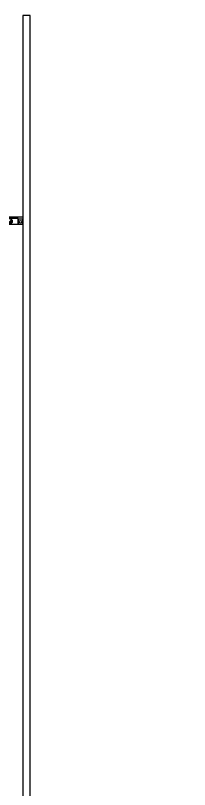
# Model space of a CAD drawing. Header units: millimetres. Extents: x -248992 to 1906102, y -24098 to 332602.
# Drawn here: x 808960 to 816092, y 195094 to 226800 of the extents above; entities that cross this region are included whole.
import ezdxf

# ---------------------------------------------------------------- set-up
doc = ezdxf.new("R2010")
doc.units = ezdxf.units.MM
doc.header["$LTSCALE"] = 100
for name, color, linetype in [('A6-DK-BG-B1F$0$A-STAIR', 142, 'Continuous'), ('A6-W-B1$0$S-WALL-S', 4, 'Continuous'), ('TP-DK-1(xhs)$0$P-J-DIM-L', 70, 'Continuous'), ('TP-DK-1(xhs)$0$P-X-L', 240, 'Continuous'), ('TP-DK-1(xhs)$0$P-X-X', 1, 'Continuous'), ('xref(dwg引用图层)', 7, 'Continuous')]:
    doc.layers.add(name, color=color, linetype=linetype)

# ---------------------------------------------------------------- blocks, each defined once
blk = doc.blocks.new('TP-DK-1(xhs)$0$PG02.4')
blk.add_hatch(color=1).paths.add_polyline_path([(265, 48, 0.699012), (461, 120, 0.141488), (444, 179)])
at = {"color": 1}
blk.add_line((265, 48), (444, 179), dxfattribs=at)
blk.add_lwpolyline([(0, 0), (700, 0), (700, 240), (0, 240)], close=True, dxfattribs=at)
blk.add_circle((350, 120), 111, dxfattribs=at)
blk = doc.blocks.new('TP-DK-1(xhs)')
at = {"layer": 'TP-DK-1(xhs)$0$P-J-DIM-L', "color": 8, "true_color": 0x808080}
blk.add_lwpolyline([(67050, 218250), (67050, 218450), (66850, 218450), (66850, 218250)], close=True, dxfattribs=at)
at = {"layer": 'TP-DK-1(xhs)$0$P-X-L'}
blk.add_circle((66950, 218350), 55, dxfattribs=at)
at = {"layer": 'TP-DK-1(xhs)$0$P-X-X'}
blk.add_blockref('TP-DK-1(xhs)$0$PG02.4', (66150, 218250), dxfattribs=at)
blk = doc.blocks.new('A6-W-B1', base_point=(85957, 40190))
at = {"layer": 'A6-W-B1$0$S-WALL-S'}
blk.add_lwpolyline([(153307, 266990), (153007, 266990), (153007, 216865), (159832, 216865), (159832, 217165), (153307, 217165), (153307, 266990)], dxfattribs=at)
blk = doc.blocks.new('A6-DK-BG-B1F')
at = {"layer": 'A6-DK-BG-B1F$0$A-STAIR'}
blk.add_line((50950, 218550), (67050, 218550), dxfattribs=at)

msp = doc.modelspace()

# ---------------------------------------------------------------- block references
at = {"layer": 'xref(dwg引用图层)'}
for name in ['A6-W-B1', 'TP-DK-1(xhs)', 'A6-DK-BG-B1F']:
    msp.add_blockref(name, (742216.9, 0), dxfattribs=at)

doc.saveas('drawing.dxf')
